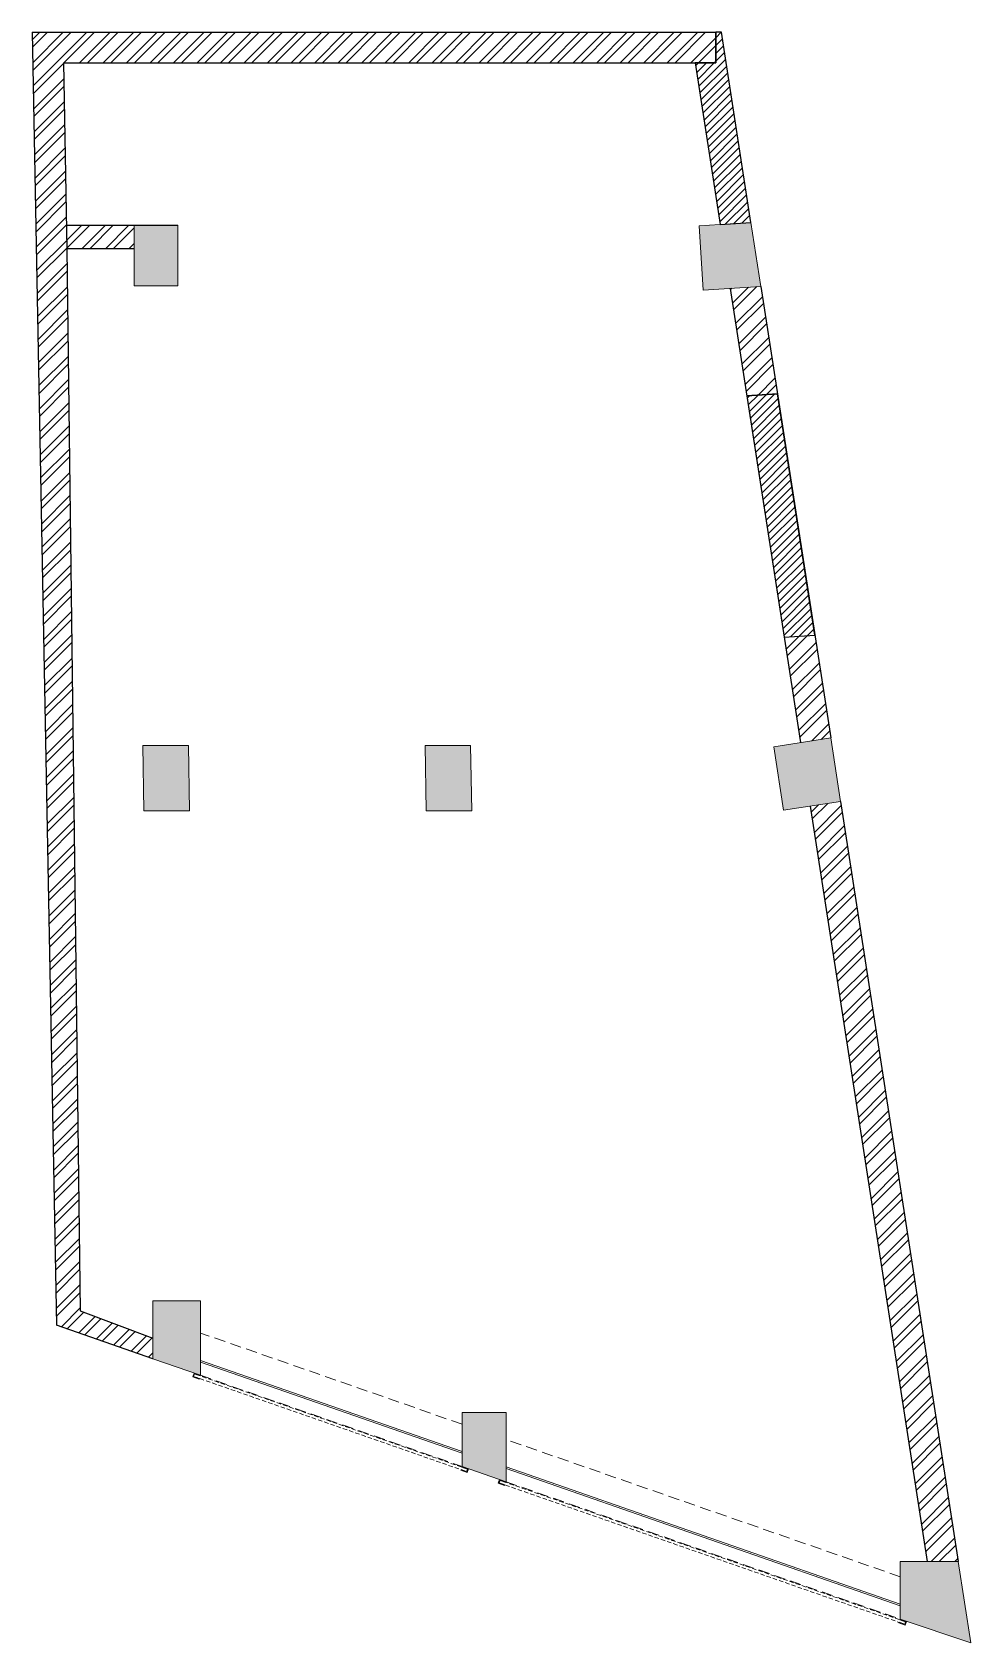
# Model space of a CAD drawing. Header units: feet. Extents: x 1747 to 8799, y -9686 to 2415.
import ezdxf

# ---------------------------------------------------------------- set-up
doc = ezdxf.new("R2010")
doc.units = ezdxf.units.FT
doc.header["$LTSCALE"] = 33
doc.header["$MEASUREMENT"] = 0
doc.linetypes.add('HIDDEN', pattern=[9.525, 6.35, -3.175])
doc.linetypes.add('HIDDENX2', pattern=[0.75, 0.5, -0.25])
for name, color, linetype, lineweight in [('A-COL', 243, 'Continuous', 9), ('A-Glazing', 4, 'Continuous', 20), ('A-shutter', 8, 'Continuous', 18), ('beam', 90, 'Continuous', 9), ('column hatch', 5, 'Continuous', 0), ('LN-HATCH', 251, 'Continuous', 0), ('rolling shutter', 1, 'Continuous', 5)]:
    doc.layers.add(name, color=color, linetype=linetype, lineweight=lineweight)
doc.layers.add('A-WALL', color=1, linetype='Continuous')
pattern_1 = [(225, (-9876981.5, 5276021.07), (88.2999593, -88.2999593), []), (225, (-9877040.37, 5276021.07), (88.2999593, -88.2999593), [])]

# ---------------------------------------------------------------- blocks, each defined once
blk = doc.blocks.new('*U3')
at = {"layer": 'A-shutter', "color": 5, "ltscale": 10}
for points in [[(41038450, -1561539), (41038450, -1561544), (41038405, -1561544), (41038405, -1561564), (41038450, -1561564), (41038450, -1561569), (41038400, -1561569), (41038400, -1561539)], [(41040533, -1561539), (41040533, -1561544), (41040578, -1561544), (41040578, -1561564), (41040533, -1561564), (41040533, -1561569), (41040583, -1561569), (41040583, -1561539)]]:
    blk.add_lwpolyline(points, close=True, dxfattribs=at)
at = {"layer": 'A-shutter', "color": 5, "linetype": 'HIDDENX2', "ltscale": 2}
blk.add_lwpolyline([(41038405, -1561544), (41038405, -1561564), (41040578, -1561564), (41040578, -1561544)], close=True, dxfattribs=at)
blk = doc.blocks.new('*U4')
at = {"layer": 'A-shutter', "color": 5, "ltscale": 10}
for points in [[(41038450, -1561539), (41038450, -1561544), (41038405, -1561544), (41038405, -1561564), (41038450, -1561564), (41038450, -1561569), (41038400, -1561569), (41038400, -1561539)], [(41041587, -1561539), (41041587, -1561544), (41041632, -1561544), (41041632, -1561564), (41041587, -1561564), (41041587, -1561569), (41041637, -1561569), (41041637, -1561539)]]:
    blk.add_lwpolyline(points, close=True, dxfattribs=at)
at = {"layer": 'A-shutter', "color": 5, "linetype": 'HIDDENX2', "ltscale": 2}
blk.add_lwpolyline([(41038405, -1561544), (41038405, -1561564), (41041632, -1561564), (41041632, -1561544)], close=True, dxfattribs=at)

msp = doc.modelspace()

# ---------------------------------------------------------------- hatches: boundary and pattern name
at = {"layer": 'column hatch'}
h = msp.add_hatch(color=8, dxfattribs=at)
h.dxf.hatch_style = 1
h.paths.add_polyline_path([(5307, -7955), (4977, -7955), (4977, -8362), (5307, -8476)])
h.paths.add_polyline_path([(8705, -9076), (8269, -9076), (8269, -9508), (8799, -9686)])
h.paths.add_polyline_path([(3010, -7117), (2654, -7117), (2654, -7552), (3010, -7676)])
h.paths.add_polyline_path([(2920, -2945), (2578, -2945), (2586, -3434), (2929, -3434)])
h.paths.add_polyline_path([(5041, -2945), (4700, -2945), (4707, -3434), (5051, -3434)])
h.paths.add_polyline_path([(7747, -2887), (7318, -2953), (7392, -3430), (7820, -3364)])
h.paths.add_polyline_path([(7147, 985), (6757, 960), (6788, 478), (7221, 506)])
h.paths.add_polyline_path([(2842, 966), (2512, 966), (2512, 509), (2842, 509)])
at = {"layer": 'LN-HATCH'}
h = msp.add_hatch(dxfattribs=at)
h.set_pattern_fill('ANSI32', color=256, scale=333, angle=180)
h.set_pattern_definition(pattern_1)
h.paths.add_polyline_path([(6883, 2415), (1747, 2415), (1930, -7300), (2654, -7552), (2654, -7397), (2108, -7191), (2007, 789), (1981, 2185), (6883, 2185)])
h = msp.add_hatch(dxfattribs=at)
h.set_pattern_fill('ANSI31', color=256, scale=333, angle=180)
h.set_pattern_definition([(225, (-9876981.502, 5276021.067), (29.43331977, -29.43331977), [])])
h.paths.add_polyline_path([(6926, 2415), (6883, 2415), (6883, 2185), (6728, 2185), (6917, 970), (7147, 985)])
h.paths.add_polyline_path([(7346, -301), (7116, -316), (7397, -2129), (7627, -2115)])
h = msp.add_hatch(dxfattribs=at)
h.set_pattern_fill('ANSI32', color=256, scale=333, angle=180)
h.set_pattern_definition(pattern_1)
h.paths.add_polyline_path([(2512, 966), (2004, 966), (2007, 789), (2512, 789)])
h = msp.add_hatch(dxfattribs=at)
h.set_pattern_fill('ANSI32', color=256, scale=333, angle=180)
h.set_pattern_definition(pattern_1)
h.paths.add_polyline_path([(7820, -3364), (7593, -3399), (8472, -9076), (8705, -9076)])
h.paths.add_polyline_path([(7627, -2115), (7397, -2129), (7519, -2922), (7747, -2887)])
h.paths.add_polyline_path([(7116, -316), (7346, -301), (7221, 506), (6991, 491)])

# ---------------------------------------------------------------- linework, layer by layer
at = {"layer": 'A-COL'}
for p, q in [((7147, 985), (6757, 960)), ((7147, 985), (7221, 506)), ((2512, 509), (2512, 966)), ((2842, 966), (2842, 509)), ((6757, 960), (6788, 478)), ((2842, 509), (2512, 509)), ((6788, 478), (7221, 506)), ((7747, -2887), (7318, -2953)), ((7747, -2887), (7820, -3364)), ((7318, -2953), (7392, -3430)), ((7392, -3430), (7820, -3364)), ((2654, -7552), (2654, -7117)), ((2654, -7117), (3010, -7117)), ((3010, -7117), (3010, -7676)), ((2654, -7552), (3010, -7676)), ((4977, -8362), (4977, -7955)), ((4977, -7955), (5307, -7955)), ((5307, -7955), (5307, -8476)), ((5307, -8476), (4977, -8362)), ((8705, -9076), (8269, -9076)), ((8269, -9076), (8269, -9508)), ((8705, -9076), (8799, -9686)), ((8269, -9508), (8799, -9686))]:
    msp.add_line(p, q, dxfattribs=at)
for points in [[(2920, -2945), (2578, -2945), (2586, -3434), (2929, -3434)], [(5041, -2945), (4700, -2945), (4707, -3434), (5051, -3434)]]:
    msp.add_lwpolyline(points, close=True, dxfattribs=at)
at = {"layer": 'A-Glazing'}
for points in [[(3010, -7564), (4977, -8249), (4977, -8262), (3010, -7576)], [(5307, -8364), (8269, -9395), (8269, -9408), (5307, -8376)]]:
    msp.add_lwpolyline(points, close=True, dxfattribs=at)
at = {"layer": 'A-WALL'}
for p, q in [((1747, 2415), (6883, 2415)), ((1747, 2415), (1930, -7300)), ((6883, 2185), (6883, 2415)), ((1981, 2185), (6883, 2185)), ((1981, 2185), (2007, 789)), ((2004, 966), (2512, 966)), ((2512, 966), (2842, 966)), ((2512, 789), (2007, 789)), ((2007, 789), (2108, -7191)), ((6991, 491), (7519, -2922)), ((7221, 506), (7747, -2887)), ((7116, -316), (7346, -301)), ((7397, -2129), (7627, -2115)), ((7820, -3364), (8705, -9076)), ((7593, -3399), (8472, -9076)), ((2108, -7191), (2654, -7397)), ((2654, -7552), (1930, -7300))]:
    msp.add_line(p, q, dxfattribs=at)
msp.add_lwpolyline([(7147, 985), (6926, 2415), (6883, 2415), (6883, 2185), (6728, 2185), (6917, 970), (7147, 985)], dxfattribs=at)
msp.add_lwpolyline([(7346, -301), (7116, -316), (7397, -2129), (7627, -2115)], close=True, dxfattribs=at)
at = {"layer": 'beam', "linetype": 'HIDDEN', "ltscale": 0.4}
for points in [[(3010, -7358), (3010, -7676), (4977, -8361), (4977, -8043)], [(5307, -8158), (5307, -8476), (8269, -9508), (8269, -9190)]]:
    msp.add_lwpolyline(points, close=True, dxfattribs=at)

# ---------------------------------------------------------------- block references
at = {"layer": 'rolling shutter', "rotation": 340.7774372772758}
for name, p in [('*U3', (-38233296, 14978241)), ('*U4', (-38231000, 14977441))]:
    msp.add_blockref(name, p, dxfattribs=at)

doc.saveas('drawing.dxf')
